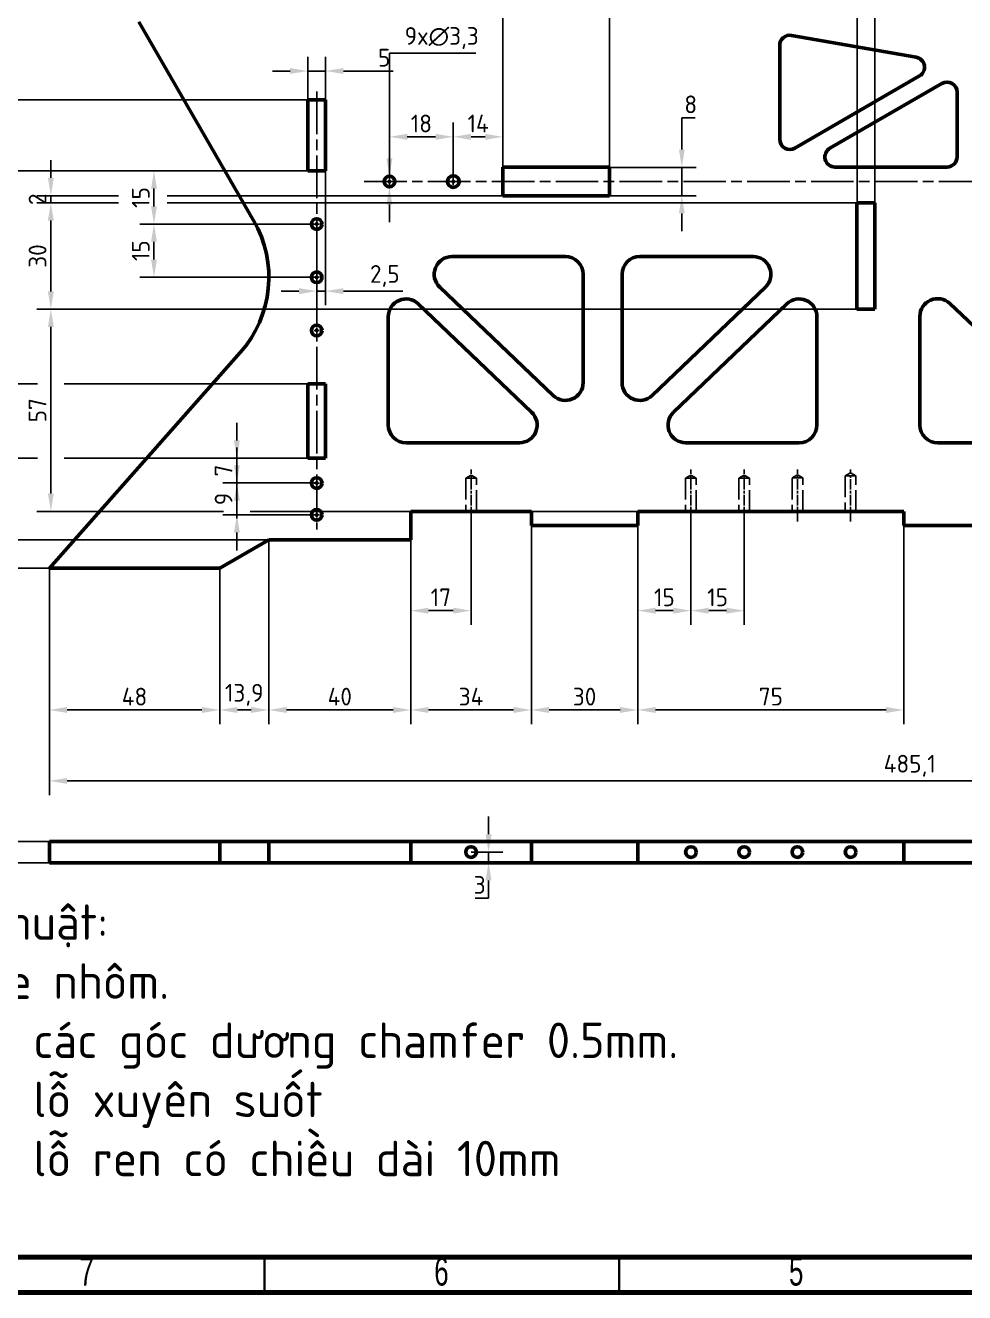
# Model space of a CAD drawing. Header units: millimetres. Extents: x -1615 to 4166, y 5 to 3174.
# Drawn here: x 552.4 to 684.8, y 5 to 183.7 of the extents above; entities that cross this region are included whole.
import ezdxf

# ---------------------------------------------------------------- set-up
doc = ezdxf.new("R2010")
doc.units = ezdxf.units.MM
doc.header["$LTSCALE"] = 0.25
doc.header["$PDSIZE"] = -1
for name, pattern in [('ACAD_ISO02W100', [15, 12, -3]), ('ACAD_ISO08W100', [36, 24, -3, 6, -3]), ('CENTER2', [1.125, 0.75, -0.125, 0.125, -0.125])]:
    doc.linetypes.add(name, pattern=pattern)
doc.layers.get('0').update_dxf_attribs({"lineweight": 50})
for name, color, linetype, lineweight in [('duong tam', 2, 'ACAD_ISO08W100', 25), ('kich thuoc', 1, 'Continuous', 25), ('Net dam', 7, 'Continuous', 50), ('netdut', 6, 'ACAD_ISO02W100', 25), ('van ban', 7, 'Continuous', 25)]:
    doc.layers.add(name, color=color, linetype=linetype, lineweight=lineweight)
doc.styles.add('SLDTEXTSTYLE0', font='TXT', dxfattribs={"width": 0.686449})
doc.styles.get("Standard").update_dxf_attribs({"font": ''})
doc.styles.get('Standard').set_extended_font_data('TCVN 7284')
doc.dimstyles.new('Ratio 2', dxfattribs={"dimtxt": 2.5, "dimasz": 2.5, "dimexe": 2, "dimexo": 0, "dimtad": 1, "dimtoh": 1, "dimdec": 1, "dimlfac": 2, "dimzin": 9, "dimtxsty": 'Standard', "dimcen": 2.5, "dimazin": 2, "dimtfac": 1, "dimtdec": 1, "dimtmove": 0, "dimatfit": 3, "dimfxl": 1, "dimtzin": 1, "dimarcsym": 0})
doc.dimstyles.new('Ratio 2$3', dxfattribs={"dimtxt": 2.5, "dimasz": 2.5, "dimexe": 2, "dimexo": 0, "dimtad": 1, "dimtoh": 1, "dimdec": 1, "dimlfac": 2, "dimzin": 9, "dimtxsty": 'Standard', "dimcen": 2.5, "dimazin": 2, "dimtfac": 1, "dimtdec": 1, "dimtmove": 0, "dimatfit": 3, "dimfxl": 1, "dimtzin": 1, "dimarcsym": 0})

# ---------------------------------------------------------------- blocks, each defined once
blk = doc.blocks.new('*D125')
at = {"layer": 'Defpoints', "color": 0, "transparency": 16777216}
for p in [(555.82, 107.15), (579.82, 107.15), (579.82, 87.15)]:
    blk.add_point(p, dxfattribs=at)
at = {"layer": 'kich thuoc', "color": 0, "lineweight": -2, "transparency": 16777216}
for p, q in [((555.82, 107.15), (555.82, 85.15)), ((579.82, 107.15), (579.82, 85.15)), ((558.32, 87.15), (577.32, 87.15))]:
    blk.add_line(p, q, dxfattribs=at)
at = {"layer": 'kich thuoc', "color": 0, "transparency": 16777216}
for points in [[(558.32, 87.57), (558.32, 86.73), (555.82, 87.15)], [(577.32, 87.57), (577.32, 86.73), (579.82, 87.15)]]:
    blk.add_solid(points, dxfattribs=at)
at = {"layer": 'kich thuoc', "color": 0, "transparency": 16777216, "insert": (567.82, 89.03), "char_height": 2.5, "attachment_point": 5}
blk.add_mtext('48', dxfattribs=at)
blk = doc.blocks.new('*D126')
at = {"layer": 'Defpoints', "color": 0, "transparency": 16777216}
for p in [(798.35, 115.15), (555.82, 107.15), (798.35, 77.15)]:
    blk.add_point(p, dxfattribs=at)
at = {"layer": 'kich thuoc', "color": 0, "lineweight": -2, "transparency": 16777216}
for p, q in [((798.35, 111.28), (798.35, 75.15)), ((555.82, 107.15), (555.82, 75.15)), ((558.32, 77.15), (795.85, 77.15))]:
    blk.add_line(p, q, dxfattribs=at)
at = {"layer": 'kich thuoc', "color": 0, "transparency": 16777216}
for points in [[(558.32, 77.57), (558.32, 76.73), (555.82, 77.15)], [(795.85, 77.57), (795.85, 76.73), (798.35, 77.15)]]:
    blk.add_solid(points, dxfattribs=at)
at = {"layer": 'kich thuoc', "color": 0, "transparency": 16777216, "insert": (677.08, 79.28), "char_height": 2.5, "attachment_point": 5}
blk.add_mtext('485,1', dxfattribs=at)
blk = doc.blocks.new('*D127')
at = {"layer": 'Defpoints', "color": 0, "transparency": 16777216}
for p in [(586.75, 111.15), (579.82, 107.15), (586.75, 87.15)]:
    blk.add_point(p, dxfattribs=at)
at = {"layer": 'kich thuoc', "color": 0, "lineweight": -2, "transparency": 16777216}
for p, q in [((586.75, 111.15), (586.75, 85.15)), ((579.82, 107.15), (579.82, 85.15)), ((582.32, 87.15), (584.25, 87.15))]:
    blk.add_line(p, q, dxfattribs=at)
at = {"layer": 'kich thuoc', "color": 0, "transparency": 16777216}
for points in [[(582.32, 87.57), (582.32, 86.73), (579.82, 87.15)], [(584.25, 87.57), (584.25, 86.73), (586.75, 87.15)]]:
    blk.add_solid(points, dxfattribs=at)
at = {"layer": 'kich thuoc', "color": 0, "transparency": 16777216, "insert": (583.28, 89.28), "char_height": 2.5, "attachment_point": 5}
blk.add_mtext('13,9', dxfattribs=at)
blk = doc.blocks.new('*D128')
at = {"layer": 'Defpoints', "color": 0, "transparency": 16777216}
for p in [(586.75, 111.15), (606.75, 111.15), (606.75, 87.15)]:
    blk.add_point(p, dxfattribs=at)
at = {"layer": 'kich thuoc', "color": 0, "lineweight": -2, "transparency": 16777216}
for p, q in [((586.75, 111.15), (586.75, 85.15)), ((606.75, 111.15), (606.75, 85.15)), ((589.25, 87.15), (604.25, 87.15))]:
    blk.add_line(p, q, dxfattribs=at)
at = {"layer": 'kich thuoc', "color": 0, "transparency": 16777216}
for points in [[(589.25, 87.57), (589.25, 86.73), (586.75, 87.15)], [(604.25, 87.57), (604.25, 86.73), (606.75, 87.15)]]:
    blk.add_solid(points, dxfattribs=at)
at = {"layer": 'kich thuoc', "color": 0, "transparency": 16777216, "insert": (596.75, 89.03), "char_height": 2.5, "attachment_point": 5}
blk.add_mtext('40', dxfattribs=at)
blk = doc.blocks.new('*D132')
at = {"layer": 'Defpoints', "color": 0, "transparency": 16777216}
for p in [(606.75, 115.15), (623.75, 115.15), (623.75, 87.15)]:
    blk.add_point(p, dxfattribs=at)
at = {"layer": 'kich thuoc', "color": 0, "lineweight": -2, "transparency": 16777216}
for p, q in [((606.75, 115.15), (606.75, 85.15)), ((623.75, 115.15), (623.75, 85.15)), ((609.25, 87.15), (621.25, 87.15))]:
    blk.add_line(p, q, dxfattribs=at)
at = {"layer": 'kich thuoc', "color": 0, "transparency": 16777216}
for points in [[(609.25, 87.57), (609.25, 86.73), (606.75, 87.15)], [(621.25, 87.57), (621.25, 86.73), (623.75, 87.15)]]:
    blk.add_solid(points, dxfattribs=at)
at = {"layer": 'kich thuoc', "color": 0, "transparency": 16777216, "insert": (615.25, 89.03), "char_height": 2.5, "attachment_point": 5}
blk.add_mtext('34', dxfattribs=at)
blk = doc.blocks.new('*D133')
at = {"layer": 'Defpoints', "color": 0, "transparency": 16777216}
for p in [(623.75, 113.65), (638.75, 113.65), (638.75, 87.15)]:
    blk.add_point(p, dxfattribs=at)
at = {"layer": 'kich thuoc', "color": 0, "lineweight": -2, "transparency": 16777216}
for p, q in [((623.75, 113.65), (623.75, 85.15)), ((638.75, 113.65), (638.75, 85.15)), ((626.25, 87.15), (636.25, 87.15))]:
    blk.add_line(p, q, dxfattribs=at)
at = {"layer": 'kich thuoc', "color": 0, "transparency": 16777216}
for points in [[(626.25, 87.57), (626.25, 86.73), (623.75, 87.15)], [(636.25, 87.57), (636.25, 86.73), (638.75, 87.15)]]:
    blk.add_solid(points, dxfattribs=at)
at = {"layer": 'kich thuoc', "color": 0, "transparency": 16777216, "insert": (631.25, 89.03), "char_height": 2.5, "attachment_point": 5}
blk.add_mtext('30', dxfattribs=at)
blk = doc.blocks.new('*D134')
at = {"layer": 'Defpoints', "color": 0, "transparency": 16777216}
for p in [(638.75, 115.15), (676.25, 115.15), (676.25, 87.15)]:
    blk.add_point(p, dxfattribs=at)
at = {"layer": 'kich thuoc', "color": 0, "lineweight": -2, "transparency": 16777216}
for p, q in [((638.75, 115.15), (638.75, 85.15)), ((676.25, 115.15), (676.25, 85.15)), ((641.25, 87.15), (673.75, 87.15))]:
    blk.add_line(p, q, dxfattribs=at)
at = {"layer": 'kich thuoc', "color": 0, "transparency": 16777216}
for points in [[(641.25, 87.57), (641.25, 86.73), (638.75, 87.15)], [(673.75, 87.57), (673.75, 86.73), (676.25, 87.15)]]:
    blk.add_solid(points, dxfattribs=at)
at = {"layer": 'kich thuoc', "color": 0, "transparency": 16777216, "insert": (657.5, 89.03), "char_height": 2.5, "attachment_point": 5}
blk.add_mtext('75', dxfattribs=at)
blk = doc.blocks.new('*D135')
at = {"layer": 'Defpoints', "color": 0, "transparency": 16777216}
for p in [(592.25, 122.65), (545.82, 111.15), (592.25, 111.15)]:
    blk.add_point(p, dxfattribs=at)
at = {"layer": 'kich thuoc', "color": 0, "lineweight": -2, "transparency": 16777216}
for p, q in [((554.15, 122.65), (543.82, 122.65)), ((592.25, 122.65), (557.9, 122.65)), ((545.82, 120.15), (545.82, 113.65)), ((592.25, 111.15), (543.82, 111.15))]:
    blk.add_line(p, q, dxfattribs=at)
at = {"layer": 'kich thuoc', "color": 0, "transparency": 16777216}
for points in [[(545.4, 120.15), (546.24, 120.15), (545.82, 122.65)], [(545.4, 113.65), (546.24, 113.65), (545.82, 111.15)]]:
    blk.add_solid(points, dxfattribs=at)
at = {"layer": 'kich thuoc', "color": 0, "transparency": 16777216, "insert": (543.94, 116.9), "char_height": 2.5, "attachment_point": 5, "rotation": 90}
blk.add_mtext('23', dxfattribs=at)
blk = doc.blocks.new('*D136')
at = {"layer": 'Defpoints', "color": 0, "transparency": 16777216}
for p in [(545.82, 133.15), (592.25, 133.15), (592.25, 122.65)]:
    blk.add_point(p, dxfattribs=at)
at = {"layer": 'kich thuoc', "color": 0, "lineweight": -2, "transparency": 16777216}
for p, q in [((554.15, 133.15), (543.82, 133.15)), ((592.25, 133.15), (557.9, 133.15)), ((545.82, 125.15), (545.82, 130.65)), ((554.15, 122.65), (543.82, 122.65)), ((592.25, 122.65), (557.9, 122.65))]:
    blk.add_line(p, q, dxfattribs=at)
at = {"layer": 'kich thuoc', "color": 0, "transparency": 16777216}
for points in [[(545.4, 130.65), (546.24, 130.65), (545.82, 133.15)], [(545.4, 125.15), (546.24, 125.15), (545.82, 122.65)]]:
    blk.add_solid(points, dxfattribs=at)
at = {"layer": 'kich thuoc', "color": 0, "transparency": 16777216, "insert": (543.94, 127.9), "char_height": 2.5, "attachment_point": 5, "rotation": 90}
blk.add_mtext('21', dxfattribs=at)
blk = doc.blocks.new('*D137')
at = {"layer": 'Defpoints', "color": 0, "transparency": 16777216}
for p in [(592.25, 163.15), (545.82, 133.15), (592.25, 133.15)]:
    blk.add_point(p, dxfattribs=at)
at = {"layer": 'kich thuoc', "color": 0, "lineweight": -2, "transparency": 16777216}
for p, q in [((592.25, 163.15), (543.82, 163.15)), ((545.82, 160.65), (545.82, 135.65)), ((554.15, 133.15), (543.82, 133.15)), ((592.25, 133.15), (557.9, 133.15))]:
    blk.add_line(p, q, dxfattribs=at)
at = {"layer": 'kich thuoc', "color": 0, "transparency": 16777216}
for points in [[(545.4, 160.65), (546.24, 160.65), (545.82, 163.15)], [(545.4, 135.65), (546.24, 135.65), (545.82, 133.15)]]:
    blk.add_solid(points, dxfattribs=at)
at = {"layer": 'kich thuoc', "color": 0, "transparency": 16777216, "insert": (543.94, 148.15), "char_height": 2.5, "attachment_point": 5, "rotation": 90}
blk.add_mtext('60', dxfattribs=at)
blk = doc.blocks.new('*D140')
at = {"layer": 'Defpoints', "color": 0, "transparency": 16777216}
for p in [(634.75, 232.81), (634.75, 163.65), (718.65, 163.65)]:
    blk.add_point(p, dxfattribs=at)
at = {"layer": 'kich thuoc', "color": 0, "lineweight": -2, "transparency": 16777216}
for p, q in [((634.75, 163.65), (634.75, 234.81)), ((718.65, 224.68), (718.65, 234.81)), ((716.15, 232.81), (637.25, 232.81)), ((718.65, 163.65), (718.65, 220.93))]:
    blk.add_line(p, q, dxfattribs=at)
at = {"layer": 'kich thuoc', "color": 0, "transparency": 16777216}
for points in [[(637.25, 233.22), (637.25, 232.39), (634.75, 232.81)], [(716.15, 233.22), (716.15, 232.39), (718.65, 232.81)]]:
    blk.add_solid(points, dxfattribs=at)
at = {"layer": 'kich thuoc', "color": 0, "transparency": 16777216, "insert": (676.7, 234.93), "char_height": 2.5, "attachment_point": 5}
blk.add_mtext('167,8', dxfattribs=at)
blk = doc.blocks.new('*D141')
at = {"layer": 'Defpoints', "color": 0, "transparency": 16777216}
for p in [(619.75, 232.81), (619.75, 163.65), (634.75, 163.65)]:
    blk.add_point(p, dxfattribs=at)
at = {"layer": 'kich thuoc', "color": 0, "lineweight": -2, "transparency": 16777216}
for p, q in [((619.75, 163.65), (619.75, 234.81)), ((634.75, 163.65), (634.75, 234.81)), ((632.25, 232.81), (622.25, 232.81))]:
    blk.add_line(p, q, dxfattribs=at)
at = {"layer": 'kich thuoc', "color": 0, "transparency": 16777216}
for points in [[(622.25, 233.22), (622.25, 232.39), (619.75, 232.81)], [(632.25, 233.22), (632.25, 232.39), (634.75, 232.81)]]:
    blk.add_solid(points, dxfattribs=at)
at = {"layer": 'kich thuoc', "color": 0, "transparency": 16777216, "insert": (627.25, 234.68), "char_height": 2.5, "attachment_point": 5}
blk.add_mtext('30', dxfattribs=at)
blk = doc.blocks.new('*D143')
at = {"layer": 'Defpoints', "color": 0, "transparency": 16777216}
for p in [(556.03, 158.65), (669.65, 158.65), (669.65, 143.65)]:
    blk.add_point(p, dxfattribs=at)
at = {"layer": 'kich thuoc', "color": 0, "lineweight": -2, "transparency": 16777216}
for p, q in [((565.56, 158.65), (554.03, 158.65)), ((592.87, 158.65), (572.44, 158.65)), ((669.65, 158.65), (596.62, 158.65)), ((556.03, 146.15), (556.03, 156.15)), ((669.65, 143.65), (554.03, 143.65))]:
    blk.add_line(p, q, dxfattribs=at)
at = {"layer": 'kich thuoc', "color": 0, "transparency": 16777216}
for points in [[(555.61, 156.15), (556.44, 156.15), (556.03, 158.65)], [(555.61, 146.15), (556.44, 146.15), (556.03, 143.65)]]:
    blk.add_solid(points, dxfattribs=at)
at = {"layer": 'kich thuoc', "color": 0, "transparency": 16777216, "insert": (554.15, 151.15), "char_height": 2.5, "attachment_point": 5, "rotation": 90}
blk.add_mtext('30', dxfattribs=at)
blk = doc.blocks.new('*D144')
at = {"layer": 'Defpoints', "color": 0, "transparency": 16777216}
for p in [(669.65, 143.65), (556.03, 115.15), (669.65, 115.15)]:
    blk.add_point(p, dxfattribs=at)
at = {"layer": 'kich thuoc', "color": 0, "lineweight": -2, "transparency": 16777216}
for p, q in [((669.65, 143.65), (554.03, 143.65)), ((556.03, 141.15), (556.03, 117.65)), ((580.37, 115.15), (554.03, 115.15)), ((669.65, 115.15), (584.12, 115.15))]:
    blk.add_line(p, q, dxfattribs=at)
at = {"layer": 'kich thuoc', "color": 0, "transparency": 16777216}
for points in [[(555.61, 141.15), (556.44, 141.15), (556.03, 143.65)], [(555.61, 117.65), (556.44, 117.65), (556.03, 115.15)]]:
    blk.add_solid(points, dxfattribs=at)
at = {"layer": 'kich thuoc', "color": 0, "transparency": 16777216, "insert": (554.15, 129.4), "char_height": 2.5, "attachment_point": 5, "rotation": 90}
blk.add_mtext('57', dxfattribs=at)
blk = doc.blocks.new('*D145')
at = {"layer": 'Defpoints', "color": 0, "transparency": 16777216}
for p in [(545.82, 173.15), (592.25, 173.15), (592.25, 163.15)]:
    blk.add_point(p, dxfattribs=at)
at = {"layer": 'kich thuoc', "color": 0, "lineweight": -2, "transparency": 16777216}
for p, q in [((592.25, 173.15), (543.82, 173.15)), ((545.82, 165.65), (545.82, 170.65)), ((592.25, 163.15), (543.82, 163.15))]:
    blk.add_line(p, q, dxfattribs=at)
at = {"layer": 'kich thuoc', "color": 0, "transparency": 16777216}
for points in [[(545.4, 170.65), (546.24, 170.65), (545.82, 173.15)], [(545.4, 165.65), (546.24, 165.65), (545.82, 163.15)]]:
    blk.add_solid(points, dxfattribs=at)
at = {"layer": 'kich thuoc', "color": 0, "transparency": 16777216, "insert": (543.94, 168.15), "char_height": 2.5, "attachment_point": 5, "rotation": 90}
blk.add_mtext('20', dxfattribs=at)
blk = doc.blocks.new('*D168')
at = {"layer": 'Defpoints', "color": 0, "transparency": 16777216}
for p in [(743.65, 222.81), (672.15, 158.65), (743.65, 158.65)]:
    blk.add_point(p, dxfattribs=at)
at = {"layer": 'kich thuoc', "color": 0, "lineweight": -2, "transparency": 16777216}
for p, q in [((672.15, 158.65), (672.15, 224.81)), ((743.65, 158.65), (743.65, 224.81)), ((674.65, 222.81), (741.15, 222.81))]:
    blk.add_line(p, q, dxfattribs=at)
at = {"layer": 'kich thuoc', "color": 0, "transparency": 16777216}
for points in [[(674.65, 223.22), (674.65, 222.39), (672.15, 222.81)], [(741.15, 223.22), (741.15, 222.39), (743.65, 222.81)]]:
    blk.add_solid(points, dxfattribs=at)
at = {"layer": 'kich thuoc', "color": 0, "transparency": 16777216, "insert": (707.9, 224.68), "char_height": 2.5, "attachment_point": 5}
blk.add_mtext('143', dxfattribs=at)
blk = doc.blocks.new('*D169')
at = {"layer": 'Defpoints', "color": 0, "transparency": 16777216}
for p in [(669.65, 222.81), (669.65, 158.65), (672.15, 158.65)]:
    blk.add_point(p, dxfattribs=at)
at = {"layer": 'kich thuoc', "color": 0, "lineweight": -2, "transparency": 16777216}
for p, q in [((669.65, 158.65), (669.65, 224.81)), ((672.15, 158.65), (672.15, 224.81)), ((667.15, 222.81), (662.15, 222.81)), ((672.15, 222.81), (669.65, 222.81)), ((674.65, 222.81), (677.15, 222.81))]:
    blk.add_line(p, q, dxfattribs=at)
at = {"layer": 'kich thuoc', "color": 0, "transparency": 16777216}
for points in [[(667.15, 223.22), (667.15, 222.39), (669.65, 222.81)], [(674.65, 223.22), (674.65, 222.39), (672.15, 222.81)]]:
    blk.add_solid(points, dxfattribs=at)
at = {"layer": 'kich thuoc', "color": 0, "transparency": 16777216, "insert": (663.4, 224.68), "char_height": 2.5, "attachment_point": 5}
blk.add_mtext('5', dxfattribs=at)
blk = doc.blocks.new('*D180')
at = {"layer": 'Defpoints', "color": 0, "transparency": 16777216}
for p in [(606.75, 115.15), (615.25, 115.15), (606.75, 101.15)]:
    blk.add_point(p, dxfattribs=at)
at = {"layer": 'kich thuoc', "color": 0, "lineweight": -2, "transparency": 16777216}
for p, q in [((606.75, 115.15), (606.75, 99.15)), ((615.25, 115.15), (615.25, 99.15)), ((612.75, 101.15), (609.25, 101.15))]:
    blk.add_line(p, q, dxfattribs=at)
at = {"layer": 'kich thuoc', "color": 0, "transparency": 16777216}
for points in [[(609.25, 101.57), (609.25, 100.73), (606.75, 101.15)], [(612.75, 101.57), (612.75, 100.73), (615.25, 101.15)]]:
    blk.add_solid(points, dxfattribs=at)
at = {"layer": 'kich thuoc', "color": 0, "transparency": 16777216, "insert": (611, 103.03), "char_height": 2.5, "attachment_point": 5}
blk.add_mtext('17', dxfattribs=at)
blk = doc.blocks.new('*D181')
at = {"layer": 'Defpoints', "color": 0, "transparency": 16777216}
for p in [(638.75, 115.15), (646.25, 115.15), (638.75, 101.15)]:
    blk.add_point(p, dxfattribs=at)
at = {"layer": 'kich thuoc', "color": 0, "lineweight": -2, "transparency": 16777216}
for p, q in [((638.75, 115.15), (638.75, 99.15)), ((646.25, 115.15), (646.25, 99.15)), ((643.75, 101.15), (641.25, 101.15))]:
    blk.add_line(p, q, dxfattribs=at)
at = {"layer": 'kich thuoc', "color": 0, "transparency": 16777216}
for points in [[(641.25, 101.57), (641.25, 100.73), (638.75, 101.15)], [(643.75, 101.57), (643.75, 100.73), (646.25, 101.15)]]:
    blk.add_solid(points, dxfattribs=at)
at = {"layer": 'kich thuoc', "color": 0, "transparency": 16777216, "insert": (642.5, 103.03), "char_height": 2.5, "attachment_point": 5}
blk.add_mtext('15', dxfattribs=at)
blk = doc.blocks.new('*D182')
at = {"layer": 'Defpoints', "color": 0, "transparency": 16777216}
for p in [(646.25, 115.15), (653.75, 115.15), (653.75, 101.15)]:
    blk.add_point(p, dxfattribs=at)
at = {"layer": 'kich thuoc', "color": 0, "lineweight": -2, "transparency": 16777216}
for p, q in [((646.25, 115.15), (646.25, 99.15)), ((653.75, 115.15), (653.75, 99.15)), ((648.75, 101.15), (651.25, 101.15))]:
    blk.add_line(p, q, dxfattribs=at)
at = {"layer": 'kich thuoc', "color": 0, "transparency": 16777216}
for points in [[(648.75, 101.57), (648.75, 100.73), (646.25, 101.15)], [(651.25, 101.57), (651.25, 100.73), (653.75, 101.15)]]:
    blk.add_solid(points, dxfattribs=at)
at = {"layer": 'kich thuoc', "color": 0, "transparency": 16777216, "insert": (650, 103.03), "char_height": 2.5, "attachment_point": 5}
blk.add_mtext('15', dxfattribs=at)
blk = doc.blocks.new('*U268')
at = {"layer": 'duong tam', "color": 0, "linetype": 'CENTER2', "transparency": 16777216}
for p, q in [((-0.87, 0), (-0.15, 0)), ((0, 0.15), (0, 0.87)), ((0.15, 0), (0.87, 0)), ((0, -0.87), (0, -0.15))]:
    blk.add_line(p, q, dxfattribs=at)
at = {"layer": 'duong tam', "color": 0, "linetype": 'Continuous', "transparency": 16777216}
for p, q in [((-0.075, 0), (0.075, 0)), ((0, -0.075), (0, 0.075))]:
    blk.add_line(p, q, dxfattribs=at)
blk = doc.blocks.new('*U269')
at = {"layer": 'duong tam', "color": 0, "linetype": 'CENTER2', "transparency": 16777216}
for p, q in [((-0.945, 0), (-0.165, 0)), ((0, 0.165), (0, 0.945)), ((0.165, 0), (0.945, 0)), ((0, -0.945), (0, -0.165))]:
    blk.add_line(p, q, dxfattribs=at)
at = {"layer": 'duong tam', "color": 0, "linetype": 'Continuous', "transparency": 16777216}
for p, q in [((-0.0825, 0), (0.0825, 0)), ((0, -0.0825), (0, 0.0825))]:
    blk.add_line(p, q, dxfattribs=at)
blk = doc.blocks.new('*U270')
at = {"layer": 'duong tam', "color": 0, "linetype": 'CENTER2', "transparency": 16777216}
for p, q in [((-0.87, 0), (-0.15, 0)), ((0, 0.15), (0, 0.87)), ((0.15, 0), (0.87, 0)), ((0, -0.87), (0, -0.15))]:
    blk.add_line(p, q, dxfattribs=at)
at = {"layer": 'duong tam', "color": 0, "linetype": 'Continuous', "transparency": 16777216}
for p, q in [((-0.075, 0), (0.075, 0)), ((0, -0.075), (0, 0.075))]:
    blk.add_line(p, q, dxfattribs=at)
blk = doc.blocks.new('*U271')
at = {"layer": 'duong tam', "color": 0, "linetype": 'CENTER2', "transparency": 16777216}
for p, q in [((-0.87, 0), (-0.15, 0)), ((0, 0.15), (0, 0.87)), ((0.15, 0), (0.87, 0)), ((0, -0.87), (0, -0.15))]:
    blk.add_line(p, q, dxfattribs=at)
at = {"layer": 'duong tam', "color": 0, "linetype": 'Continuous', "transparency": 16777216}
for p, q in [((-0.075, 0), (0.075, 0)), ((0, -0.075), (0, 0.075))]:
    blk.add_line(p, q, dxfattribs=at)
blk = doc.blocks.new('*U272')
at = {"layer": 'duong tam', "color": 0, "linetype": 'CENTER2', "transparency": 16777216}
for p, q in [((-0.87, 0), (-0.15, 0)), ((0, 0.15), (0, 0.87)), ((0.15, 0), (0.87, 0)), ((0, -0.87), (0, -0.15))]:
    blk.add_line(p, q, dxfattribs=at)
at = {"layer": 'duong tam', "color": 0, "linetype": 'Continuous', "transparency": 16777216}
for p, q in [((-0.075, 0), (0.075, 0)), ((0, -0.075), (0, 0.075))]:
    blk.add_line(p, q, dxfattribs=at)
blk = doc.blocks.new('*U273')
at = {"layer": 'duong tam', "color": 0, "linetype": 'CENTER2', "transparency": 16777216}
for p, q in [((-0.87, 0), (-0.15, 0)), ((0, 0.15), (0, 0.87)), ((0.15, 0), (0.87, 0)), ((0, -0.87), (0, -0.15))]:
    blk.add_line(p, q, dxfattribs=at)
at = {"layer": 'duong tam', "color": 0, "linetype": 'Continuous', "transparency": 16777216}
for p, q in [((-0.075, 0), (0.075, 0)), ((0, -0.075), (0, 0.075))]:
    blk.add_line(p, q, dxfattribs=at)
blk = doc.blocks.new('*U274')
at = {"layer": 'duong tam', "color": 0, "linetype": 'CENTER2', "transparency": 16777216}
for p, q in [((-0.87, 0), (-0.15, 0)), ((0, 0.15), (0, 0.87)), ((0.15, 0), (0.87, 0)), ((0, -0.87), (0, -0.15))]:
    blk.add_line(p, q, dxfattribs=at)
at = {"layer": 'duong tam', "color": 0, "linetype": 'Continuous', "transparency": 16777216}
for p, q in [((-0.075, 0), (0.075, 0)), ((0, -0.075), (0, 0.075))]:
    blk.add_line(p, q, dxfattribs=at)
blk = doc.blocks.new('*D626')
at = {"layer": 'Defpoints', "color": 0, "transparency": 16777216}
for p in [(545.82, 68.62), (555.82, 68.62), (555.82, 65.62)]:
    blk.add_point(p, dxfattribs=at)
at = {"layer": 'kich thuoc', "color": 0, "lineweight": -2, "transparency": 16777216}
for p, q in [((545.82, 71.12), (545.82, 73.62)), ((555.82, 68.62), (543.82, 68.62)), ((545.82, 65.62), (545.82, 68.62)), ((555.82, 65.62), (543.82, 65.62)), ((545.82, 63.12), (545.82, 60.62))]:
    blk.add_line(p, q, dxfattribs=at)
at = {"layer": 'kich thuoc', "color": 0, "transparency": 16777216}
for points in [[(545.4, 71.12), (546.24, 71.12), (545.82, 68.62)], [(545.4, 63.12), (546.24, 63.12), (545.82, 65.62)]]:
    blk.add_solid(points, dxfattribs=at)
at = {"layer": 'kich thuoc', "color": 0, "transparency": 16777216, "insert": (543.94, 67.12), "char_height": 2.5, "attachment_point": 5, "rotation": 90}
blk.add_mtext('6', dxfattribs=at)
blk = doc.blocks.new('*D631')
at = {"layer": 'Defpoints', "color": 0, "transparency": 16777216}
for p in [(615.25, 67.12), (615.25, 65.62), (617.72, 65.62)]:
    blk.add_point(p, dxfattribs=at)
at = {"layer": 'kich thuoc', "color": 0, "lineweight": -2, "transparency": 16777216}
for p, q in [((617.72, 69.62), (617.72, 72.12)), ((615.25, 67.12), (619.72, 67.12)), ((617.72, 67.12), (617.72, 65.62)), ((615.25, 65.62), (619.72, 65.62)), ((617.72, 63.12), (617.72, 60.62)), ((617.72, 60.62), (615.85, 60.62))]:
    blk.add_line(p, q, dxfattribs=at)
at = {"layer": 'kich thuoc', "color": 0, "transparency": 16777216}
for points in [[(617.3, 69.62), (618.14, 69.62), (617.72, 67.12)], [(617.3, 63.12), (618.14, 63.12), (617.72, 65.62)]]:
    blk.add_solid(points, dxfattribs=at)
at = {"layer": 'kich thuoc', "color": 0, "transparency": 16777216, "insert": (616.47, 62.49), "char_height": 2.5, "attachment_point": 5}
blk.add_mtext('3', dxfattribs=at)
blk = doc.blocks.new('*D649')
at = {"layer": 'Defpoints', "color": 0, "transparency": 16777216}
for p in [(619.75, 167.95), (619.75, 163.65), (612.75, 161.65)]:
    blk.add_point(p, dxfattribs=at)
at = {"layer": 'kich thuoc', "color": 0, "lineweight": -2, "transparency": 16777216}
for p, q in [((612.75, 161.65), (612.75, 169.95)), ((619.75, 163.65), (619.75, 169.95)), ((615.25, 167.95), (617.25, 167.95))]:
    blk.add_line(p, q, dxfattribs=at)
at = {"layer": 'kich thuoc', "color": 0, "transparency": 16777216}
for points in [[(615.25, 168.37), (615.25, 167.53), (612.75, 167.95)], [(617.25, 168.37), (617.25, 167.53), (619.75, 167.95)]]:
    blk.add_solid(points, dxfattribs=at)
at = {"layer": 'kich thuoc', "color": 0, "transparency": 16777216, "insert": (616.25, 169.83), "char_height": 2.5, "attachment_point": 5}
blk.add_mtext('14', dxfattribs=at)
blk = doc.blocks.new('*D650')
at = {"layer": 'Defpoints', "color": 0, "transparency": 16777216}
for p in [(594.75, 163.15), (593.5, 155.65), (594.75, 146.2)]:
    blk.add_point(p, dxfattribs=at)
at = {"layer": 'kich thuoc', "color": 0, "lineweight": -2, "transparency": 16777216}
for p, q in [((594.75, 163.15), (594.75, 144.2)), ((593.5, 155.65), (593.5, 144.2)), ((591, 146.2), (588.5, 146.2)), ((593.5, 146.2), (594.75, 146.2)), ((597.25, 146.2), (605.65, 146.2))]:
    blk.add_line(p, q, dxfattribs=at)
at = {"layer": 'kich thuoc', "color": 0, "transparency": 16777216}
for points in [[(591, 146.62), (591, 145.78), (593.5, 146.2)], [(597.25, 146.62), (597.25, 145.78), (594.75, 146.2)]]:
    blk.add_solid(points, dxfattribs=at)
at = {"layer": 'kich thuoc', "color": 0, "transparency": 16777216, "insert": (603.09, 148.33), "char_height": 2.5, "attachment_point": 5}
blk.add_mtext('2,5', dxfattribs=at)
blk = doc.blocks.new('*D659')
at = {"layer": 'Defpoints', "color": 0, "transparency": 16777216}
for p in [(594.42, 199.15), (535.82, 107.15), (555.82, 107.15)]:
    blk.add_point(p, dxfattribs=at)
at = {"layer": 'kich thuoc', "color": 0, "lineweight": -2, "transparency": 16777216}
for p, q in [((594.42, 199.15), (533.82, 199.15)), ((535.82, 196.65), (535.82, 109.65)), ((555.82, 107.15), (533.82, 107.15))]:
    blk.add_line(p, q, dxfattribs=at)
at = {"layer": 'kich thuoc', "color": 0, "transparency": 16777216}
for points in [[(535.4, 196.65), (536.24, 196.65), (535.82, 199.15)], [(535.4, 109.65), (536.24, 109.65), (535.82, 107.15)]]:
    blk.add_solid(points, dxfattribs=at)
at = {"layer": 'kich thuoc', "color": 0, "transparency": 16777216, "insert": (533.94, 153.15), "char_height": 2.5, "attachment_point": 5, "rotation": 90}
blk.add_mtext('184', dxfattribs=at)
blk = doc.blocks.new('*D660')
at = {"layer": 'Defpoints', "color": 0, "transparency": 16777216}
for p in [(634.75, 163.65), (644.96, 163.65), (634.75, 159.65)]:
    blk.add_point(p, dxfattribs=at)
at = {"layer": 'kich thuoc', "color": 0, "lineweight": -2, "transparency": 16777216}
for p, q in [((644.96, 166.15), (644.96, 170.65)), ((644.96, 170.65), (646.83, 170.65)), ((634.75, 163.65), (646.96, 163.65)), ((644.96, 159.65), (644.96, 163.65)), ((634.75, 159.65), (646.96, 159.65)), ((644.96, 157.15), (644.96, 154.65))]:
    blk.add_line(p, q, dxfattribs=at)
at = {"layer": 'kich thuoc', "color": 0, "transparency": 16777216}
for points in [[(644.54, 166.15), (645.37, 166.15), (644.96, 163.65)], [(644.54, 157.15), (645.37, 157.15), (644.96, 159.65)]]:
    blk.add_solid(points, dxfattribs=at)
at = {"layer": 'kich thuoc', "color": 0, "transparency": 16777216, "insert": (646.21, 172.53), "char_height": 2.5, "attachment_point": 5}
blk.add_mtext('8', dxfattribs=at)
blk = doc.blocks.new('*D671')
at = {"layer": 'Defpoints', "color": 0, "transparency": 16777216}
for p in [(612.75, 167.95), (603.75, 161.65), (612.75, 161.65)]:
    blk.add_point(p, dxfattribs=at)
at = {"layer": 'kich thuoc', "color": 0, "lineweight": -2, "transparency": 16777216}
for p, q in [((603.75, 161.65), (603.75, 169.95)), ((612.75, 161.65), (612.75, 169.95)), ((606.25, 167.95), (610.25, 167.95))]:
    blk.add_line(p, q, dxfattribs=at)
at = {"layer": 'kich thuoc', "color": 0, "transparency": 16777216}
for points in [[(606.25, 168.37), (606.25, 167.53), (603.75, 167.95)], [(610.25, 168.37), (610.25, 167.53), (612.75, 167.95)]]:
    blk.add_solid(points, dxfattribs=at)
at = {"layer": 'kich thuoc', "color": 0, "transparency": 16777216, "insert": (608.25, 169.83), "char_height": 2.5, "attachment_point": 5}
blk.add_mtext('18', dxfattribs=at)
blk = doc.blocks.new('*D672')
at = {"layer": 'Defpoints', "color": 0, "transparency": 16777216}
for p in [(603.75, 162.4), (603.75, 160.9)]:
    blk.add_point(p, dxfattribs=at)
at = {"layer": 'kich thuoc', "color": 0, "lineweight": -2, "transparency": 16777216}
for p, q in [((615.92, 179.76), (603.75, 179.76)), ((603.75, 179.76), (603.75, 164.9)), ((603.75, 160.9), (603.75, 162.4)), ((603.75, 158.4), (603.75, 155.9))]:
    blk.add_line(p, q, dxfattribs=at)
at = {"layer": 'kich thuoc', "color": 0, "transparency": 16777216}
for points in [[(603.33, 164.9), (604.16, 164.9), (603.75, 162.4)], [(603.33, 158.4), (604.16, 158.4), (603.75, 160.9)]]:
    blk.add_solid(points, dxfattribs=at)
at = {"layer": 'kich thuoc', "color": 0, "transparency": 16777216, "insert": (611.11, 181.88), "char_height": 2.5, "attachment_point": 5}
blk.add_mtext('9x∅3,3', dxfattribs=at)
blk = doc.blocks.new('*D677')
at = {"layer": 'Defpoints', "color": 0, "transparency": 16777216}
for p in [(594.75, 177.23), (592.25, 173.15), (594.75, 173.15)]:
    blk.add_point(p, dxfattribs=at)
at = {"layer": 'kich thuoc', "color": 0, "lineweight": -2, "transparency": 16777216}
for p, q in [((592.25, 173.15), (592.25, 179.23)), ((594.75, 173.15), (594.75, 179.23)), ((589.75, 177.23), (587.25, 177.23)), ((592.25, 177.23), (594.75, 177.23)), ((597.25, 177.23), (604.25, 177.23))]:
    blk.add_line(p, q, dxfattribs=at)
at = {"layer": 'kich thuoc', "color": 0, "transparency": 16777216}
for points in [[(589.75, 177.65), (589.75, 176.82), (592.25, 177.23)], [(597.25, 177.65), (597.25, 176.82), (594.75, 177.23)]]:
    blk.add_solid(points, dxfattribs=at)
at = {"layer": 'kich thuoc', "color": 0, "transparency": 16777216, "insert": (603, 179.11), "char_height": 2.5, "attachment_point": 5}
blk.add_mtext('5', dxfattribs=at)
blk = doc.blocks.new('*D680')
at = {"layer": 'Defpoints', "color": 0, "transparency": 16777216}
for p in [(570.56, 163.15), (592.25, 163.15), (593.5, 155.65)]:
    blk.add_point(p, dxfattribs=at)
at = {"layer": 'kich thuoc', "color": 0, "lineweight": -2, "transparency": 16777216}
for p, q in [((592.25, 163.15), (568.56, 163.15)), ((570.56, 158.15), (570.56, 160.65)), ((593.5, 155.65), (568.56, 155.65))]:
    blk.add_line(p, q, dxfattribs=at)
at = {"layer": 'kich thuoc', "color": 0, "transparency": 16777216}
for points in [[(570.15, 160.65), (570.98, 160.65), (570.56, 163.15)], [(570.15, 158.15), (570.98, 158.15), (570.56, 155.65)]]:
    blk.add_solid(points, dxfattribs=at)
at = {"layer": 'kich thuoc', "color": 0, "transparency": 16777216, "insert": (568.69, 159.4), "char_height": 2.5, "attachment_point": 5, "rotation": 90}
blk.add_mtext('15', dxfattribs=at)
blk = doc.blocks.new('*D681')
at = {"layer": 'Defpoints', "color": 0, "transparency": 16777216}
for p in [(570.56, 155.65), (593.5, 155.65), (593.5, 148.15)]:
    blk.add_point(p, dxfattribs=at)
at = {"layer": 'kich thuoc', "color": 0, "lineweight": -2, "transparency": 16777216}
for p, q in [((593.5, 155.65), (568.56, 155.65)), ((570.56, 150.65), (570.56, 153.15)), ((593.5, 148.15), (568.56, 148.15))]:
    blk.add_line(p, q, dxfattribs=at)
at = {"layer": 'kich thuoc', "color": 0, "transparency": 16777216}
for points in [[(570.15, 153.15), (570.98, 153.15), (570.56, 155.65)], [(570.15, 150.65), (570.98, 150.65), (570.56, 148.15)]]:
    blk.add_solid(points, dxfattribs=at)
at = {"layer": 'kich thuoc', "color": 0, "transparency": 16777216, "insert": (568.69, 151.9), "char_height": 2.5, "attachment_point": 5, "rotation": 90}
blk.add_mtext('15', dxfattribs=at)
blk = doc.blocks.new('*D683')
at = {"layer": 'Defpoints', "color": 0, "transparency": 16777216}
for p in [(592.25, 122.65), (582.25, 119.15), (593.5, 119.15)]:
    blk.add_point(p, dxfattribs=at)
at = {"layer": 'kich thuoc', "color": 0, "lineweight": -2, "transparency": 16777216}
for p, q in [((582.25, 125.15), (582.25, 127.65)), ((592.25, 122.65), (580.25, 122.65)), ((582.25, 122.65), (582.25, 119.15)), ((593.5, 119.15), (580.25, 119.15)), ((582.25, 116.65), (582.25, 114.15))]:
    blk.add_line(p, q, dxfattribs=at)
at = {"layer": 'kich thuoc', "color": 0, "transparency": 16777216}
for points in [[(581.83, 125.15), (582.66, 125.15), (582.25, 122.65)], [(581.83, 116.65), (582.66, 116.65), (582.25, 119.15)]]:
    blk.add_solid(points, dxfattribs=at)
at = {"layer": 'kich thuoc', "color": 0, "transparency": 16777216, "insert": (580.37, 120.9), "char_height": 2.5, "attachment_point": 5, "rotation": 90}
blk.add_mtext('7', dxfattribs=at)
blk = doc.blocks.new('*D684')
at = {"layer": 'Defpoints', "color": 0, "transparency": 16777216}
for p in [(593.5, 119.15), (582.25, 114.65), (593.5, 114.65)]:
    blk.add_point(p, dxfattribs=at)
at = {"layer": 'kich thuoc', "color": 0, "lineweight": -2, "transparency": 16777216}
for p, q in [((582.25, 121.65), (582.25, 124.15)), ((593.5, 119.15), (580.25, 119.15)), ((582.25, 119.15), (582.25, 114.65)), ((593.5, 114.65), (580.25, 114.65)), ((582.25, 112.15), (582.25, 109.65))]:
    blk.add_line(p, q, dxfattribs=at)
at = {"layer": 'kich thuoc', "color": 0, "transparency": 16777216}
for points in [[(581.83, 121.65), (582.66, 121.65), (582.25, 119.15)], [(581.83, 112.15), (582.66, 112.15), (582.25, 114.65)]]:
    blk.add_solid(points, dxfattribs=at)
at = {"layer": 'kich thuoc', "color": 0, "transparency": 16777216, "insert": (580.37, 116.9), "char_height": 2.5, "attachment_point": 5, "rotation": 90}
blk.add_mtext('9', dxfattribs=at)
blk = doc.blocks.new('*D786')
at = {"layer": 'Defpoints', "color": 0, "transparency": 16777216}
for p in [(619.75, 159.65), (556.03, 158.65), (669.65, 158.65)]:
    blk.add_point(p, dxfattribs=at)
at = {"layer": 'kich thuoc', "color": 0, "lineweight": -2, "transparency": 16777216}
for p, q in [((556.03, 162.15), (556.03, 164.65)), ((565.56, 159.65), (554.03, 159.65)), ((556.03, 159.65), (556.03, 158.65)), ((619.75, 159.65), (572.44, 159.65)), ((565.56, 158.65), (554.03, 158.65)), ((669.65, 158.65), (572.44, 158.65)), ((556.03, 156.15), (556.03, 153.65))]:
    blk.add_line(p, q, dxfattribs=at)
at = {"layer": 'kich thuoc', "color": 0, "transparency": 16777216}
for points in [[(555.61, 162.15), (556.44, 162.15), (556.03, 159.65)], [(555.61, 156.15), (556.44, 156.15), (556.03, 158.65)]]:
    blk.add_solid(points, dxfattribs=at)
at = {"layer": 'kich thuoc', "color": 0, "transparency": 16777216, "insert": (554.15, 159.15), "char_height": 2.5, "attachment_point": 5, "rotation": 90}
blk.add_mtext('2', dxfattribs=at)

msp = doc.modelspace()

# ---------------------------------------------------------------- linework, layer by layer
at = {"color": 7, "linetype": 'Continuous', "lineweight": 70}
for p, q in [((881.115, 10), (491.115, 10)), ((886.115, 5), (486.115, 5))]:
    msp.add_line(p, q, dxfattribs=at)
at = {"color": 7, "linetype": 'Continuous', "lineweight": 35}
for p, q in [((586.115, 10), (586.115, 5)), ((636.115, 10), (636.115, 5))]:
    msp.add_line(p, q, dxfattribs=at)
at = {"layer": 'duong tam'}
for p, q in [((593.498, 174.327), (593.498, 112.598)), ((600.178, 161.652), (738.913, 161.652)), ((615.248, 113.902), (615.248, 113.709))]:
    msp.add_line(p, q, dxfattribs=at)
at = {"layer": 'duong tam', "ltscale": 0.25}
for p, q in [((615.248, 113.709), (615.248, 121.059)), ((646.248, 113.709), (646.248, 121.059)), ((653.748, 113.709), (653.748, 121.059)), ((661.248, 113.709), (661.248, 121.059)), ((668.748, 113.709), (668.748, 121.059))]:
    msp.add_line(p, q, dxfattribs=at)
at = {"layer": 'Net dam'}
for p, q in [((568.438, 184.152), (584.604, 156.152)), ((660.422, 182.244), (677.993, 179.164)), ((658.756, 167.603), (658.756, 180.844)), ((678.459, 176.535), (660.888, 166.373)), ((665.836, 166.347), (681.623, 175.477)), ((683.756, 174.247), (683.756, 165.117)), ((592.248, 173.152), (592.248, 163.152)), ((594.748, 173.152), (592.248, 173.152)), ((594.748, 163.152), (594.748, 173.152)), ((592.248, 163.152), (594.748, 163.152)), ((619.748, 163.652), (619.748, 159.652)), ((634.748, 163.652), (619.748, 163.652)), ((634.748, 159.652), (634.748, 163.652)), ((682.335, 163.696), (666.547, 163.696)), ((619.748, 159.652), (634.748, 159.652)), ((669.648, 158.652), (669.648, 143.652)), ((672.148, 158.652), (669.648, 158.652)), ((672.148, 143.652), (672.148, 158.652)), ((628.543, 151.071), (612.563, 151.071)), ((639.034, 151.071), (655.014, 151.071)), ((631.043, 133.295), (631.043, 148.571)), ((636.534, 133.295), (636.534, 148.571)), ((626.815, 131.487), (610.836, 146.764)), ((640.762, 131.487), (656.742, 146.764)), ((623.792, 129.128), (607.812, 144.404)), ((643.786, 129.128), (659.765, 144.404)), ((669.648, 143.652), (672.148, 143.652)), ((698.892, 129.136), (682.729, 144.449)), ((603.584, 142.597), (603.584, 127.321)), ((663.993, 142.597), (663.993, 127.321)), ((678.509, 142.634), (678.509, 127.321)), ((582.728, 137.546), (555.82, 107.152)), ((592.248, 133.152), (592.248, 122.646)), ((594.748, 133.152), (592.248, 133.152)), ((594.748, 122.646), (594.748, 133.152)), ((606.084, 124.821), (622.064, 124.821)), ((661.493, 124.821), (645.513, 124.821)), ((681.009, 124.821), (697.173, 124.821)), ((592.248, 122.646), (594.748, 122.646)), ((606.748, 115.152), (623.748, 115.152)), ((606.748, 111.152), (606.748, 115.152)), ((623.748, 115.152), (623.748, 113.152)), ((638.748, 115.152), (676.248, 115.152)), ((638.748, 113.152), (638.748, 115.152)), ((645.498, 115.152), (646.998, 115.152)), ((652.998, 115.152), (654.498, 115.152)), ((660.498, 115.152), (661.998, 115.152)), ((667.998, 115.152), (669.498, 115.152)), ((676.248, 115.152), (676.248, 113.152)), ((638.748, 113.152), (623.748, 113.152)), ((691.248, 113.152), (676.248, 113.152)), ((579.82, 107.152), (586.748, 111.152)), ((586.748, 111.152), (606.748, 111.152)), ((555.82, 107.152), (579.82, 107.152)), ((555.82, 68.616), (579.82, 68.616)), ((555.82, 68.616), (555.82, 65.616)), ((579.82, 68.616), (579.82, 65.616)), ((579.82, 68.616), (586.748, 68.616)), ((586.748, 68.616), (586.748, 65.616)), ((586.748, 68.616), (606.748, 68.616)), ((606.748, 68.616), (606.748, 65.616)), ((606.748, 68.616), (623.748, 68.616)), ((623.748, 65.616), (623.748, 68.616)), ((623.748, 68.616), (638.748, 68.616)), ((638.748, 65.616), (638.748, 68.616)), ((638.748, 68.616), (676.248, 68.616)), ((676.248, 65.616), (676.248, 68.616)), ((676.248, 68.616), (691.248, 68.616)), ((800.848, 65.616), (555.82, 65.616))]:
    msp.add_line(p, q, dxfattribs=at)
for centre, radius in [((603.748, 161.652), 0.75), ((612.748, 161.652), 0.825), ((593.498, 155.652), 0.75), ((593.498, 148.152), 0.75), ((593.498, 140.652), 0.75), ((593.498, 119.146), 0.75), ((593.498, 114.652), 0.75), ((615.248, 67.116), 0.75), ((646.248, 67.116), 0.75), ((653.748, 67.116), 0.75), ((661.248, 67.116), 0.75), ((668.748, 67.116), 0.75)]:
    msp.add_circle(centre, radius, dxfattribs=at)
for centre, radius, start, end in [((660.176, 180.844), 1.421, 80.05966, 180), ((677.747, 177.765), 1.421, 300.04238, 80.05966), ((682.335, 174.247), 1.421, 360, 120.04238), ((660.176, 167.603), 1.421, 180, 300.04238), ((666.547, 165.117), 1.421, 120.04238, 270), ((682.335, 165.117), 1.421, 270, 0), ((570.748, 148.152), 16, 318.48145, 30), ((612.563, 148.571), 2.5, 90, 226.28883), ((628.543, 148.571), 2.5, 0, 90), ((639.034, 148.571), 2.5, 90, 180), ((655.014, 148.571), 2.5, 313.71117, 90), ((606.084, 142.597), 2.5, 46.28883, 180), ((661.493, 142.597), 2.5, 360, 133.71117), ((681.009, 142.634), 2.5, 46.54816, 180), ((628.543, 133.295), 2.5, 226.28883, 0), ((639.034, 133.295), 2.5, 180, 313.71117), ((622.064, 127.321), 2.5, 270, 46.28883), ((645.513, 127.321), 2.5, 133.71117, 270), ((606.084, 127.321), 2.5, 180, 270), ((661.493, 127.321), 2.5, 270, 0), ((681.009, 127.321), 2.5, 180, 270)]:
    msp.add_arc(centre, radius, start, end, dxfattribs=at)
for p in [(603.748, 161.652), (612.748, 161.652), (593.498, 155.652), (593.498, 148.152), (593.498, 140.652), (593.498, 119.146), (593.498, 114.652)]:
    msp.add_point(p, dxfattribs=at)
at = {"layer": 'netdut'}
for p, q in [((615.248, 120.272), (614.498, 119.821)), ((614.498, 119.821), (614.498, 115.152)), ((615.998, 119.821), (614.498, 119.821)), ((615.998, 119.821), (615.248, 120.272)), ((615.998, 115.152), (615.998, 119.821)), ((646.248, 120.272), (645.498, 119.821)), ((645.498, 119.821), (645.498, 115.152)), ((646.998, 119.821), (645.498, 119.821)), ((646.998, 119.821), (646.248, 120.272)), ((646.998, 115.152), (646.998, 119.821)), ((653.748, 120.272), (652.998, 119.821)), ((652.998, 119.821), (652.998, 115.152)), ((654.498, 119.821), (652.998, 119.821)), ((654.498, 119.821), (653.748, 120.272)), ((654.498, 115.152), (654.498, 119.821)), ((661.248, 120.321), (660.498, 119.871)), ((661.998, 119.871), (660.498, 119.871)), ((660.498, 119.821), (660.498, 115.152)), ((661.998, 119.871), (661.248, 120.321)), ((661.998, 115.152), (661.998, 119.871)), ((668.748, 120.602), (667.998, 120.152)), ((667.998, 120.152), (667.998, 115.152)), ((669.498, 120.152), (667.998, 120.152)), ((669.498, 120.152), (668.748, 120.602)), ((669.498, 115.152), (669.498, 120.152))]:
    msp.add_line(p, q, dxfattribs=at)

# ---------------------------------------------------------------- block references
at = {"layer": 'duong tam', "linetype": 'CENTER2'}
for name, p in [('*U269', (612.748, 161.652)), ('*U268', (603.748, 161.652)), ('*U270', (593.498, 155.652)), ('*U271', (593.498, 148.152)), ('*U272', (593.498, 140.652)), ('*U273', (593.498, 119.146)), ('*U274', (593.498, 114.652))]:
    msp.add_blockref(name, p, dxfattribs=at)

# ---------------------------------------------------------------- texts
at = {"color": 7, "linetype": 'Continuous', "lineweight": 0, "char_height": 3.969, "attachment_point": 2, "style": 'SLDTEXTSTYLE0'}
for s, insert in [('7', (561.075, 9.968)), ('6', (611.075, 9.968)), ('5', (661.075, 9.968))]:
    msp.add_mtext(s, dxfattribs=dict(at, insert=insert))
at = {"layer": 'van ban', "insert": (511.754, 59.751), "char_height": 5, "attachment_point": 1}
msp.add_mtext_dynamic_manual_height_columns('Yêu cầu kĩ thuật:\\P^IAnnode nhôm.\\P^ITất cả các góc dương chamfer 0.5mm.\\P^ITất cả lỗ xuyên suốt\\P^ITất cả lỗ ren có chiều dài 10mm^I', width=154.33451, gutter_width=17.5, heights=[0], dxfattribs=at)

# ---------------------------------------------------------------- dimensions: what is measured, and where the dimension line sits
at = {"layer": 'kich thuoc'}
for base, p1, p2, picture, middle in [((619.748, 232.807), (634.748, 163.652), (619.748, 163.652), '*D141', (627.248, 234.682)), ((634.748, 232.807), (718.648, 163.652), (634.748, 163.652), '*D140', (676.698, 234.932)), ((669.648, 222.807), (672.148, 158.652), (669.648, 158.652), '*D169', (663.398, 224.682)), ((743.648, 222.807), (672.148, 158.652), (743.648, 158.652), '*D168', (707.898, 224.682)), ((798.348, 77.152), (555.82, 107.152), (798.348, 115.152), '*D126', (677.084, 79.277)), ((623.748, 87.152), (606.748, 115.152), (623.748, 115.152), '*D132', (615.248, 89.027)), ((606.748, 101.152), (615.248, 115.152), (606.748, 115.152), '*D180', (610.998, 103.027)), ((676.248, 87.152), (638.748, 115.152), (676.248, 115.152), '*D134', (657.498, 89.027)), ((653.748, 101.152), (646.248, 115.152), (653.748, 115.152), '*D182', (649.998, 103.027)), ((638.748, 87.152), (623.748, 113.652), (638.748, 113.652), '*D133', (631.248, 89.027)), ((606.748, 87.152), (586.748, 111.152), (606.748, 111.152), '*D128', (596.748, 89.027)), ((579.82, 87.152), (555.82, 107.152), (579.82, 107.152), '*D125', (567.82, 89.027))]:
    dim = msp.add_linear_dim(base=base, p1=p1, p2=p2, dimstyle='Ratio 2', dxfattribs=at)
    dim.commit()
    dim.dimension.update_dxf_attribs({"geometry": picture, "text_midpoint": middle})
for base, p1, p2, picture, middle in [((535.82, 107.152), (594.419, 199.152), (555.82, 107.152), '*D659', (533.945, 153.152)), ((545.82, 173.152), (592.248, 163.152), (592.248, 173.152), '*D145', (543.945, 168.152)), ((545.82, 133.152), (592.248, 163.152), (592.248, 133.152), '*D137', (543.945, 148.152)), ((570.563, 163.152), (593.498, 155.652), (592.248, 163.152), '*D680', (568.688, 159.402)), ((556.028, 158.652), (669.648, 143.652), (669.648, 158.652), '*D143', (554.153, 151.152)), ((570.563, 155.652), (593.498, 148.152), (593.498, 155.652), '*D681', (568.688, 151.902)), ((556.028, 115.152), (669.648, 143.652), (669.648, 115.152), '*D144', (554.153, 129.402)), ((545.82, 133.152), (592.248, 122.646), (592.248, 133.152), '*D136', (543.945, 127.899)), ((582.248, 119.146), (592.248, 122.646), (593.498, 119.146), '*D683', (580.373, 120.896)), ((582.248, 114.652), (593.498, 119.146), (593.498, 114.652), '*D684', (580.373, 116.899)), ((545.82, 111.152), (592.248, 122.646), (592.248, 111.152), '*D135', (543.945, 116.899)), ((545.82, 68.616), (555.82, 65.616), (555.82, 68.616), '*D626', (543.945, 67.116)), ((617.721, 65.616), (615.248, 67.116), (615.248, 65.616), '*D631', (616.471, 62.491))]:
    dim = msp.add_linear_dim(base=base, p1=p1, p2=p2, angle=90, dimstyle='Ratio 2', dxfattribs=at)
    dim.commit()
    dim.dimension.update_dxf_attribs({"geometry": picture, "text_midpoint": middle})
dim = msp.add_diameter_dim_2p(p1=(603.748, 160.902), p2=(603.748, 162.402), text='9x<>,3', dimstyle='Ratio 2$3', dxfattribs=at)
dim.commit()
dim.dimension.update_dxf_attribs({"geometry": '*D672', "text_midpoint": (611.11, 179.759), "dimtype": 163})
for base, p1, p2, picture, middle in [((594.748, 177.232), (592.248, 173.152), (594.748, 173.152), '*D677', (602.998, 177.232)), ((619.748, 167.951), (612.748, 161.652), (619.748, 163.652), '*D649', (616.248, 167.951)), ((594.748, 146.2), (593.498, 155.652), (594.748, 163.152), '*D650', (603.085, 146.2)), ((638.748, 101.152), (646.248, 115.152), (638.748, 115.152), '*D181', (642.498, 101.152)), ((586.748, 87.152), (579.82, 107.152), (586.748, 111.152), '*D127', (583.284, 87.152))]:
    dim = msp.add_linear_dim(base=base, p1=p1, p2=p2, dimstyle='Ratio 2', dxfattribs=at)
    dim.commit()
    dim.dimension.update_dxf_attribs({"geometry": picture, "text_midpoint": middle, "dimtype": 160})
for base, p1, p2, picture, middle in [((644.955, 163.652), (634.748, 159.652), (634.748, 163.652), '*D660', (646.205, 170.652)), ((556.028, 158.652), (619.748, 159.652), (669.648, 158.652), '*D786', (556.028, 159.152))]:
    dim = msp.add_linear_dim(base=base, p1=p1, p2=p2, angle=90, dimstyle='Ratio 2', dxfattribs=at)
    dim.commit()
    dim.dimension.update_dxf_attribs({"geometry": picture, "text_midpoint": middle, "dimtype": 160})
dim = msp.add_aligned_dim(p1=(603.748, 161.652), p2=(612.748, 161.652), distance=6.299, dimstyle='Ratio 2', dxfattribs=at)
dim.commit()
dim.dimension.update_dxf_attribs({"geometry": '*D671', "text_midpoint": (608.248, 169.826)})

doc.saveas('drawing.dxf')
